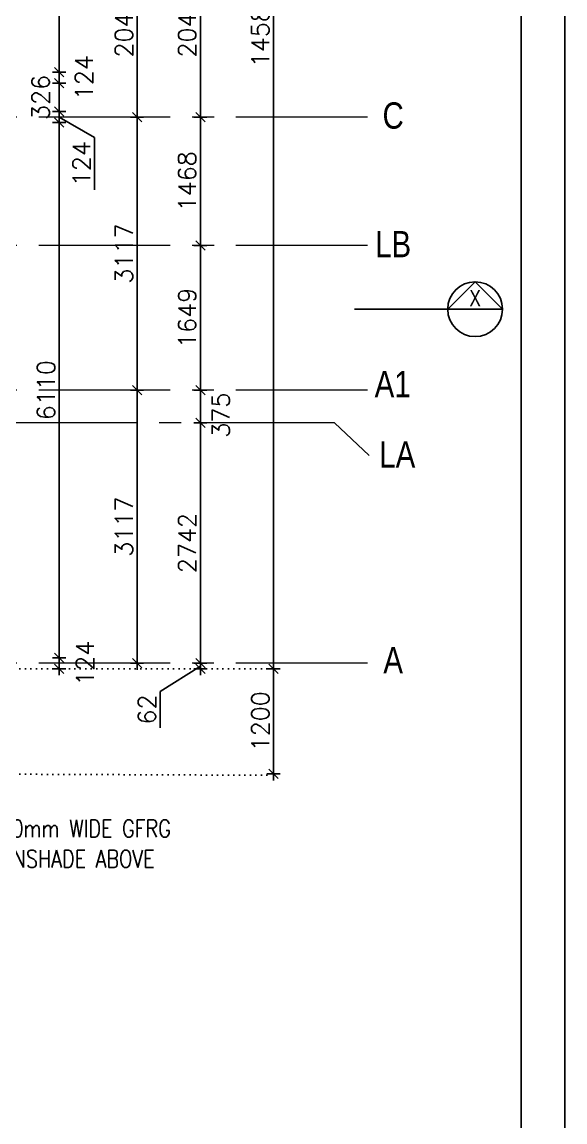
# Model space of a CAD drawing. Header units: inches. Extents: x -234845 to -176446, y -524542 to -442800.
# Drawn here: x -182641 to -176446, y -489656 to -477102 of the extents above; entities that cross this region are included whole.
import ezdxf
from ezdxf.enums import TextEntityAlignment as Align

# ---------------------------------------------------------------- set-up
doc = ezdxf.new("R2010")
doc.units = ezdxf.units.IN
doc.header["$MEASUREMENT"] = 0
doc.header["$PDMODE"] = 34
doc.header["$PDSIZE"] = -10
doc.linetypes.add('CENTER2', pattern=[1.125, 0.75, -0.125, 0.125, -0.125])
doc.linetypes.add('DOT2', pattern=[0.125, 0, -0.125])
for name, color, linetype in [('Dim dotted', 30, 'Continuous'), ('Dimension', 10, 'Continuous'), ('GRID-TAGS', 31, 'Continuous'), ('SECTIONS', 22, 'Continuous'), ('title', 255, 'Continuous')]:
    doc.layers.add(name, color=color, linetype=linetype)
doc.layers.add('Grid', color=254, linetype='Continuous', lineweight=15)
doc.layers.add('TEXT', color=32, linetype='Continuous', lineweight=18)
doc.styles.add('ARIAL', font='arial.ttf')
doc.styles.add('RMTXT', font='romans.shx')
doc.styles.add('style1', font='romans.shx', dxfattribs={"width": 0.8})
doc.dimstyles.new('ELEV-DIM', dxfattribs={"dimtxt": 150, "dimasz": 1, "dimexe": 100, "dimexo": 150, "dimgap": 50, "dimtad": 1, "dimdec": 0, "dimzin": 0, "dimdsep": 46, "dimtxsty": 'RMTXT', "dimblk": 'ARH4', "dimcen": 0.09375, "dimdle": 100, "dimse1": 1, "dimse2": 1, "dimclrd": 256, "dimclre": 256, "dimclrt": 151, "dimadec": 0, "dimazin": 0, "dimtfac": 50, "dimtdec": 0, "dimtofl": 0, "dimtmove": 2, "dimatfit": 3, "dimldrblk": 'OBLIQUE', "dimfxl": 1, "dimtolj": 1, "dimtzin": 0, "dimlwd": -1, "dimlwe": -1, "dimarcsym": 0})

# ---------------------------------------------------------------- blocks, each defined once
blk = doc.blocks.new('ARH4')
for p, q in [((75, 0), (-75, 0)), ((-53, -53), (53, 53)), ((0, -75), (0, 75))]:
    blk.add_line(p, q)
blk = doc.blocks.new('*D585')
at = {"layer": 'DEFPOINTS', "color": 0, "transparency": 16777216}
for p in [(-183460, -469897), (-183410, -484483), (-179772, -484483)]:
    blk.add_point(p, dxfattribs=at)
at = {"layer": 'Dimension', "transparency": 16777216}
blk.add_line((-179772, -469898), (-179772, -484482), dxfattribs=at)
for p, rotation in [((-179772, -469897), 90), ((-179772, -484483), 270)]:
    blk.add_blockref('ARH4', p, dxfattribs=dict(at, rotation=rotation))
at = {"layer": 'Dimension', "color": 151, "lineweight": 0, "transparency": 16777216, "insert": (-179922, -477190), "char_height": 200, "attachment_point": 5, "rotation": 90, "style": 'RMTXT'}
blk.add_mtext('\\A1;14586', dxfattribs=at)
blk = doc.blocks.new('_Oblique')
at = {"color": 0, "linetype": 'ByBlock', "lineweight": -2}
blk.add_line((-0.5, -0.5), (0.5, 0.5), dxfattribs=at)
blk = doc.blocks.new('*D586')
at = {"layer": 'DEFPOINTS', "color": 0, "transparency": 16777216}
for p in [(-184923, -484483, 2), (-189644, -485683), (-179772, -485683)]:
    blk.add_point(p, dxfattribs=at)
at = {"layer": 'Dimension', "transparency": 16777216}
blk.add_line((-179772, -484484), (-179772, -485682), dxfattribs=at)
for p, rotation in [((-179772, -484483), 90), ((-179772, -485683), 270)]:
    blk.add_blockref('ARH4', p, dxfattribs=dict(at, rotation=rotation))
at = {"layer": 'Dimension', "color": 151, "lineweight": 0, "transparency": 16777216, "insert": (-179922, -485083), "char_height": 200, "attachment_point": 5, "rotation": 90, "style": 'RMTXT'}
blk.add_mtext('\\A1;1200', dxfattribs=at)
blk = doc.blocks.new('*D615')
at = {"layer": 'DEFPOINTS', "color": 0, "transparency": 16777216}
for p in [(-181610, -481304, -2), (-181328, -481304), (-181610, -484421)]:
    blk.add_point(p, dxfattribs=at)
at = {"layer": 'Dimension', "transparency": 16777216}
blk.add_line((-181328, -484420), (-181328, -481305), dxfattribs=at)
for p, rotation in [((-181328, -481304), 90), ((-181328, -484421), 270)]:
    blk.add_blockref('ARH4', p, dxfattribs=dict(at, rotation=rotation))
at = {"layer": 'Dimension', "color": 151, "lineweight": 0, "transparency": 16777216, "insert": (-181478, -482862), "char_height": 200, "attachment_point": 5, "rotation": 90, "style": 'RMTXT'}
blk.add_mtext('\\A1;3117', dxfattribs=at)
blk = doc.blocks.new('*D616')
at = {"layer": 'DEFPOINTS', "color": 0, "transparency": 16777216}
for p in [(-181328, -476143), (-179551, -476143), (-181610, -478187)]:
    blk.add_point(p, dxfattribs=at)
at = {"layer": 'Dimension', "transparency": 16777216}
blk.add_line((-181328, -478186), (-181328, -476144), dxfattribs=at)
for p, rotation in [((-181328, -476143), 90), ((-181328, -478187), 270)]:
    blk.add_blockref('ARH4', p, dxfattribs=dict(at, rotation=rotation))
at = {"layer": 'Dimension', "color": 151, "lineweight": 0, "transparency": 16777216, "insert": (-181478, -477165), "char_height": 200, "attachment_point": 5, "rotation": 90, "style": 'RMTXT'}
blk.add_mtext('\\A1;2044', dxfattribs=at)
blk = doc.blocks.new('*D618')
at = {"layer": 'DEFPOINTS', "color": 0, "transparency": 16777216}
for p in [(-180862, -481678, -2), (-180606, -481678), (-180926, -484421)]:
    blk.add_point(p, dxfattribs=at)
at = {"layer": 'Dimension', "transparency": 16777216}
blk.add_line((-180606, -484420), (-180606, -481679), dxfattribs=at)
for p, rotation in [((-180606, -481678), 90), ((-180606, -484421), 270)]:
    blk.add_blockref('ARH4', p, dxfattribs=dict(at, rotation=rotation))
at = {"layer": 'Dimension', "color": 151, "lineweight": 0, "transparency": 16777216, "insert": (-180756, -483049), "char_height": 200, "attachment_point": 5, "rotation": 90, "style": 'RMTXT'}
blk.add_mtext('\\A1;2742', dxfattribs=at)
blk = doc.blocks.new('*D619')
at = {"layer": 'DEFPOINTS', "color": 0, "transparency": 16777216}
for p in [(-180969, -479654, -2), (-180606, -479654), (-180862, -481304, -2)]:
    blk.add_point(p, dxfattribs=at)
at = {"layer": 'Dimension', "transparency": 16777216}
blk.add_line((-180606, -481303), (-180606, -479655), dxfattribs=at)
for p, rotation in [((-180606, -479654), 90), ((-180606, -481304), 270)]:
    blk.add_blockref('ARH4', p, dxfattribs=dict(at, rotation=rotation))
at = {"layer": 'Dimension', "color": 151, "lineweight": 0, "transparency": 16777216, "insert": (-180756, -480479), "char_height": 200, "attachment_point": 5, "rotation": 90, "style": 'RMTXT'}
blk.add_mtext('\\A1;1649', dxfattribs=at)
blk = doc.blocks.new('*D620')
at = {"layer": 'DEFPOINTS', "color": 0, "transparency": 16777216}
for p in [(-180969, -476143), (-180606, -476143), (-180969, -478187)]:
    blk.add_point(p, dxfattribs=at)
at = {"layer": 'Dimension', "transparency": 16777216}
blk.add_line((-180606, -478186), (-180606, -476144), dxfattribs=at)
for p, rotation in [((-180606, -476143), 90), ((-180606, -478187), 270)]:
    blk.add_blockref('ARH4', p, dxfattribs=dict(at, rotation=rotation))
at = {"layer": 'Dimension', "color": 151, "lineweight": 0, "transparency": 16777216, "insert": (-180756, -477165), "char_height": 200, "attachment_point": 5, "rotation": 90, "style": 'RMTXT'}
blk.add_mtext('\\A1;2044', dxfattribs=at)
blk = doc.blocks.new('*D622')
at = {"layer": 'DEFPOINTS', "color": 0, "transparency": 16777216}
for p in [(-180807, -484421), (-180606, -484421), (-180952, -484483)]:
    blk.add_point(p, dxfattribs=at)
at = {"layer": 'Dimension', "transparency": 16777216}
for p, q in [((-180606, -484452), (-181065, -484742)), ((-180606, -484420), (-180606, -484419)), ((-180606, -484483), (-180606, -484421)), ((-180606, -484484), (-180606, -484485)), ((-181065, -484742), (-181065, -485156))]:
    blk.add_line(p, q, dxfattribs=at)
for p, rotation in [((-180606, -484421), 270), ((-180606, -484483), 90)]:
    blk.add_blockref('ARH4', p, dxfattribs=dict(at, rotation=rotation))
at = {"layer": 'Dimension', "color": 151, "lineweight": 0, "transparency": 16777216, "insert": (-181215, -484949), "char_height": 200, "attachment_point": 5, "rotation": 90, "style": 'RMTXT'}
blk.add_mtext('\\A1;62', dxfattribs=at)
blk = doc.blocks.new('*D626')
at = {"layer": 'DEFPOINTS', "color": 0, "transparency": 16777216}
for p in [(-181610, -478187), (-181328, -478187), (-181590, -481304)]:
    blk.add_point(p, dxfattribs=at)
at = {"layer": 'Dimension', "transparency": 16777216}
blk.add_line((-181328, -481303), (-181328, -478188), dxfattribs=at)
for p, rotation in [((-181328, -478187), 90), ((-181328, -481304), 270)]:
    blk.add_blockref('ARH4', p, dxfattribs=dict(at, rotation=rotation))
at = {"layer": 'Dimension', "color": 151, "lineweight": 0, "transparency": 16777216, "insert": (-181478, -479745), "char_height": 200, "attachment_point": 5, "rotation": 90, "style": 'RMTXT'}
blk.add_mtext('\\A1;3117', dxfattribs=at)
blk = doc.blocks.new('*D677')
at = {"layer": 'DEFPOINTS', "color": 0, "transparency": 16777216}
for p in [(-183534, -484359), (-182216, -484359), (-183410, -484483)]:
    blk.add_point(p, dxfattribs=at)
at = {"layer": 'Dimension', "transparency": 16777216}
blk.add_line((-182216, -484482), (-182216, -484360), dxfattribs=at)
for p, rotation in [((-182216, -484359), 90), ((-182216, -484483), 270)]:
    blk.add_blockref('ARH4', p, dxfattribs=dict(at, rotation=rotation))
at = {"layer": 'Dimension', "color": 151, "lineweight": 0, "transparency": 16777216, "insert": (-181921, -484421), "char_height": 200, "attachment_point": 5, "rotation": 90, "style": 'RMTXT'}
blk.add_mtext('\\A1;124', dxfattribs=at)
blk = doc.blocks.new('*D878')
at = {"layer": 'DEFPOINTS', "color": 0, "transparency": 16777216}
for p in [(-183534, -478249), (-182216, -478249), (-183534, -484359)]:
    blk.add_point(p, dxfattribs=at)
at = {"layer": 'Dimension', "transparency": 16777216}
blk.add_line((-182216, -484358), (-182216, -478250), dxfattribs=at)
for p, rotation in [((-182216, -478249), 90), ((-182216, -484359), 270)]:
    blk.add_blockref('ARH4', p, dxfattribs=dict(at, rotation=rotation))
at = {"layer": 'Dimension', "color": 151, "lineweight": 0, "transparency": 16777216, "insert": (-182366, -481304), "char_height": 200, "attachment_point": 5, "rotation": 90, "style": 'RMTXT'}
blk.add_mtext('\\A1;6110', dxfattribs=at)
blk = doc.blocks.new('*D678')
at = {"layer": 'DEFPOINTS', "color": 0, "transparency": 16777216}
for p in [(-183534, -478125, 0), (-182216, -478125), (-183534, -478249)]:
    blk.add_point(p, dxfattribs=at)
at = {"layer": 'Dimension', "transparency": 16777216}
for p, q in [((-182216, -478248), (-182216, -478126)), ((-182216, -478187), (-181812, -478422)), ((-181812, -478422), (-181812, -479017))]:
    blk.add_line(p, q, dxfattribs=at)
for p, rotation in [((-182216, -478125), 90), ((-182216, -478249), 270)]:
    blk.add_blockref('ARH4', p, dxfattribs=dict(at, rotation=rotation))
at = {"layer": 'Dimension', "color": 151, "lineweight": 0, "transparency": 16777216, "insert": (-181962, -478719), "char_height": 200, "attachment_point": 5, "rotation": 90, "style": 'RMTXT'}
blk.add_mtext('\\A1;124', dxfattribs=at)
blk = doc.blocks.new('*D679')
at = {"layer": 'DEFPOINTS', "color": 0, "transparency": 16777216}
for p in [(-183534, -477799), (-182216, -477799), (-183534, -478125, 0)]:
    blk.add_point(p, dxfattribs=at)
at = {"layer": 'Dimension', "transparency": 16777216}
blk.add_line((-182216, -478124), (-182216, -477800), dxfattribs=at)
for p, rotation in [((-182216, -477799), 90), ((-182216, -478125), 270)]:
    blk.add_blockref('ARH4', p, dxfattribs=dict(at, rotation=rotation))
at = {"layer": 'Dimension', "color": 151, "lineweight": 0, "transparency": 16777216, "insert": (-182428, -477963), "char_height": 200, "attachment_point": 5, "rotation": 90, "style": 'RMTXT'}
blk.add_mtext('\\A1;326', dxfattribs=at)
blk = doc.blocks.new('*D680')
at = {"layer": 'DEFPOINTS', "color": 0, "transparency": 16777216}
for p in [(-183534, -477675, 0), (-182216, -477675), (-183534, -477799)]:
    blk.add_point(p, dxfattribs=at)
at = {"layer": 'Dimension', "transparency": 16777216}
blk.add_line((-182216, -477798), (-182216, -477676), dxfattribs=at)
for p, rotation in [((-182216, -477675), 90), ((-182216, -477799), 270)]:
    blk.add_blockref('ARH4', p, dxfattribs=dict(at, rotation=rotation))
at = {"layer": 'Dimension', "color": 151, "lineweight": 0, "transparency": 16777216, "insert": (-181933, -477737), "char_height": 200, "attachment_point": 5, "rotation": 90, "style": 'RMTXT'}
blk.add_mtext('\\A1;124', dxfattribs=at)
blk = doc.blocks.new('*D879')
at = {"layer": 'DEFPOINTS', "color": 0, "transparency": 16777216}
for p in [(-183364, -469897, 0), (-182216, -469897), (-183410, -477675)]:
    blk.add_point(p, dxfattribs=at)
at = {"layer": 'Dimension', "transparency": 16777216}
blk.add_line((-182216, -477674), (-182216, -469898), dxfattribs=at)
for p, rotation in [((-182216, -469897), 90), ((-182216, -477675), 270)]:
    blk.add_blockref('ARH4', p, dxfattribs=dict(at, rotation=rotation))
at = {"layer": 'Dimension', "color": 151, "lineweight": 0, "transparency": 16777216, "insert": (-182366, -473786), "char_height": 200, "attachment_point": 5, "rotation": 90, "style": 'RMTXT'}
blk.add_mtext('\\A1;7778', dxfattribs=at)
blk = doc.blocks.new('*D706')
at = {"layer": 'DEFPOINTS', "color": 0, "transparency": 16777216}
for p in [(-180860, -478187), (-180606, -478187), (-180860, -479654)]:
    blk.add_point(p, dxfattribs=at)
at = {"layer": 'Dimension', "transparency": 16777216}
blk.add_line((-180606, -479653), (-180606, -478188), dxfattribs=at)
for p, rotation in [((-180606, -478187), 90), ((-180606, -479654), 270)]:
    blk.add_blockref('ARH4', p, dxfattribs=dict(at, rotation=rotation))
at = {"layer": 'Dimension', "color": 151, "lineweight": 0, "transparency": 16777216, "insert": (-180756, -478920), "char_height": 200, "attachment_point": 5, "rotation": 90, "style": 'RMTXT'}
blk.add_mtext('\\A1;1468', dxfattribs=at)
blk = doc.blocks.new('*D714')
at = {"layer": 'DEFPOINTS', "color": 0, "transparency": 16777216}
for p in [(-183435, -469897, 0), (-182805, -469897), (-183410, -477675)]:
    blk.add_point(p, dxfattribs=at)
at = {"layer": 'Dimension', "transparency": 16777216}
blk.add_line((-182805, -477674), (-182805, -469898), dxfattribs=at)
for p, rotation in [((-182805, -469897), 90), ((-182805, -477675), 270)]:
    blk.add_blockref('ARH4', p, dxfattribs=dict(at, rotation=rotation))
at = {"layer": 'Dimension', "color": 151, "lineweight": 0, "transparency": 16777216, "insert": (-182600, -472567), "char_height": 200, "attachment_point": 5, "rotation": 90, "style": 'RMTXT'}
blk.add_mtext('\\A1;7778', dxfattribs=at)
blk = doc.blocks.new('*D946')
at = {"layer": 'DEFPOINTS', "color": 0, "transparency": 16777216}
for p in [(-180606, -481304), (-180155, -481304), (-180155, -481678)]:
    blk.add_point(p, dxfattribs=at)
at = {"layer": 'Dimension', "transparency": 16777216}
blk.add_line((-180606, -481677), (-180606, -481305), dxfattribs=at)
for p, rotation in [((-180606, -481304), 90), ((-180606, -481678), 270)]:
    blk.add_blockref('ARH4', p, dxfattribs=dict(at, rotation=rotation))
at = {"layer": 'Dimension', "color": 151, "lineweight": 0, "transparency": 16777216, "insert": (-180372, -481589), "char_height": 200, "attachment_point": 5, "rotation": 90, "style": 'RMTXT'}
blk.add_mtext('\\A1;375', dxfattribs=at)

msp = doc.modelspace()

# ---------------------------------------------------------------- linework, layer by layer
at = {"layer": 'Dim dotted', "linetype": 'DOT2', "ltscale": 500}
for p, q in [((-179847, -484482.6, 2.1), (-183410, -484482.6)), ((-179847, -485699.2), (-183833.4, -485682.6))]:
    msp.add_line(p, q, dxfattribs=at)
at = {"layer": 'Grid', "linetype": 'CENTER2', "lineweight": 5, "ltscale": 2000}
for p, q in [((-178699.8, -478186.6), (-183410, -478186.6)), ((-178699.8, -479654.3), (-183410, -479654.3)), ((-178700.4, -481303.7), (-188944.8, -481303.7, 0)), ((-179075, -481678.3), (-183410, -481678.3)), ((-179075, -481678.3), (-178679.8, -482049.6)), ((-178700.5, -484420.6), (-183410, -484420.6))]:
    msp.add_line(p, q, dxfattribs=at)
at = {"layer": 'SECTIONS', "color": 6}
msp.add_lwpolyline([(-177784.3, -480379.6), (-177471.7, -480067), (-177159.2, -480379.6), (-177784.3, -480379.6), (-178846, -480379.6)], dxfattribs=at)
msp.add_circle((-177471.7, -480379.6), 312.6, dxfattribs=at)
at = {"layer": 'title', "color": 6}
msp.add_lwpolyline([(-234845.1, -442799.7), (-176446.1, -442799.7), (-176446.1, -523495.7), (-234845.1, -523495.7)], close=True, dxfattribs=at)
at = {"layer": 'title', "color": 4}
msp.add_lwpolyline([(-234345.1, -443299.7), (-176946.1, -443299.7), (-176946.1, -522995.7), (-234345.1, -522995.7)], close=True, dxfattribs=at)

# ---------------------------------------------------------------- texts
at = {"layer": 'GRID-TAGS', "style": 'ARIAL', "width": 0.8}
for tag, p in [('C', (-178406.5, -478169.2)), ('LB', (-178406.5, -479636.9)), ('A1', (-178412.3, -481234.3)), ('LA', (-178359, -482037.5)), ('A', (-178406.6, -484384.4))]:
    msp.add_attdef(tag, text='', height=300, dxfattribs=at).set_placement(p, align=Align.MIDDLE_CENTER)
at = {"layer": 'TEXT', "style": 'ARIAL', "width": 0.75}
msp.add_text('X', height=187.5, dxfattribs=at).set_placement((-177471.4, -480254.2), align=Align.MIDDLE)
at = {"layer": 'TEXT', "style": 'style1', "width": 0.8}
for s, p in [('600mm WIDE GFRG', (-183034.4, -486406.2, 2.1)), ('SUNSHADE ABOVE', (-183034.4, -486752.8, 2.1))]:
    msp.add_text(s, height=200, dxfattribs=at).set_placement(p)

# ---------------------------------------------------------------- dimensions: what is measured, and where the dimension line sits
at = {"layer": 'Dimension', "lineweight": 0}
for base, p1, p2, angle, picture, middle in [((-179772, -484482.6), (-183460, -469896.6), (-183410, -484482.6), 270, '*D585', (-179922, -477189.6)), ((-182216.3, -469896.6), (-183410, -477674.6), (-183364.3, -469896.6, 0.1), 90, '*D879', (-182366.3, -473785.6)), ((-181328.3, -476142.6, 2.1), (-181609.9, -478186.6, 2.1), (-179551.5, -476142.6, 2.1), 270, '*D616', (-181478.3, -477164.6, 2.1)), ((-180606.1, -476142.6, 2.1), (-180968.8, -478186.6, 2.1), (-180968.8, -476142.6, 2.1), 270, '*D620', (-180756.1, -477164.6, 2.1)), ((-182216.3, -478248.6), (-183534, -484358.6), (-183534, -478248.6), 90, '*D878', (-182366.3, -481303.6)), ((-181328.3, -478186.6, 2.1), (-181590, -481303.7, 2.1), (-181609.9, -478186.6, 2.1), 270, '*D626', (-181478.3, -479745.1, 2.1)), ((-180606.1, -478186.6), (-180860.4, -479654.3), (-180860.5, -478186.6), 90, '*D706', (-180756.1, -478920.5)), ((-180606.1, -479654.3, 2.1), (-180862.2, -481303.7), (-180968.8, -479654.3), 270, '*D619', (-180756.1, -480479, 2.1)), ((-181328.3, -481303.7, 2.1), (-181609.9, -484420.6, 2.1), (-181609.9, -481303.7, 0), 270, '*D615', (-181478.3, -482862.1, 2.1)), ((-180606.1, -481678.3, 2.1), (-180925.7, -484420.6, 2.1), (-180862.2, -481678.3), 270, '*D618', (-180756.1, -483049.5, 2.1)), ((-179772, -485682.6), (-184922.6, -484482.6, 2.1), (-189644, -485682.6), 270, '*D586', (-179922, -485082.6))]:
    dim = msp.add_linear_dim(base=base, p1=p1, p2=p2, angle=angle, dimstyle='ELEV-DIM', override={"dimtxt": 200}, dxfattribs=at)
    dim.commit()
    dim.dimension.update_dxf_attribs({"geometry": picture, "text_midpoint": middle})
for base, p1, p2, angle, override, picture, middle in [((-182804.9, -469896.6), (-183410, -477674.6), (-183435.3, -469896.6, 0), 90, {"dimtxt": 200}, '*D714', (-182600.4, -472567.2)), ((-182216.3, -477674.6), (-183534, -477798.6), (-183534, -477674.6, 0.3), 90, {"dimtxt": 200}, '*D680', (-181932.5, -477736.6)), ((-182216.3, -477798.6), (-183534, -478124.6, 0.4), (-183534, -477798.6), 90, {"dimtxt": 200}, '*D679', (-182428.4, -477963)), ((-182216.3, -478124.6), (-183534, -478248.6), (-183534, -478124.6, 0.4), 90, {"dimtxt": 200, "dimtmove": 1}, '*D678', (-181811.6, -478471.8)), ((-180606.1, -481303.7), (-180154.7, -481678.3), (-180154.7, -481303.7), 90, {"dimtxt": 200}, '*D946', (-180371.7, -481589)), ((-182216.3, -484358.6), (-183410, -484482.6), (-183534, -484358.6), 90, {"dimtxt": 200}, '*D677', (-181920.9, -484420.6)), ((-180606.1, -484420.6, 2.1), (-180951.9, -484482.6, 2.1), (-180806.7, -484420.6, 2.1), 270, {"dimtxt": 200, "dimtmove": 1}, '*D622', (-181065.1, -484791.8, 2.1))]:
    dim = msp.add_linear_dim(base=base, p1=p1, p2=p2, angle=angle, dimstyle='ELEV-DIM', override=override, dxfattribs=at)
    dim.commit()
    dim.dimension.update_dxf_attribs({"geometry": picture, "text_midpoint": middle, "dimtype": 160})

doc.saveas('drawing.dxf')
